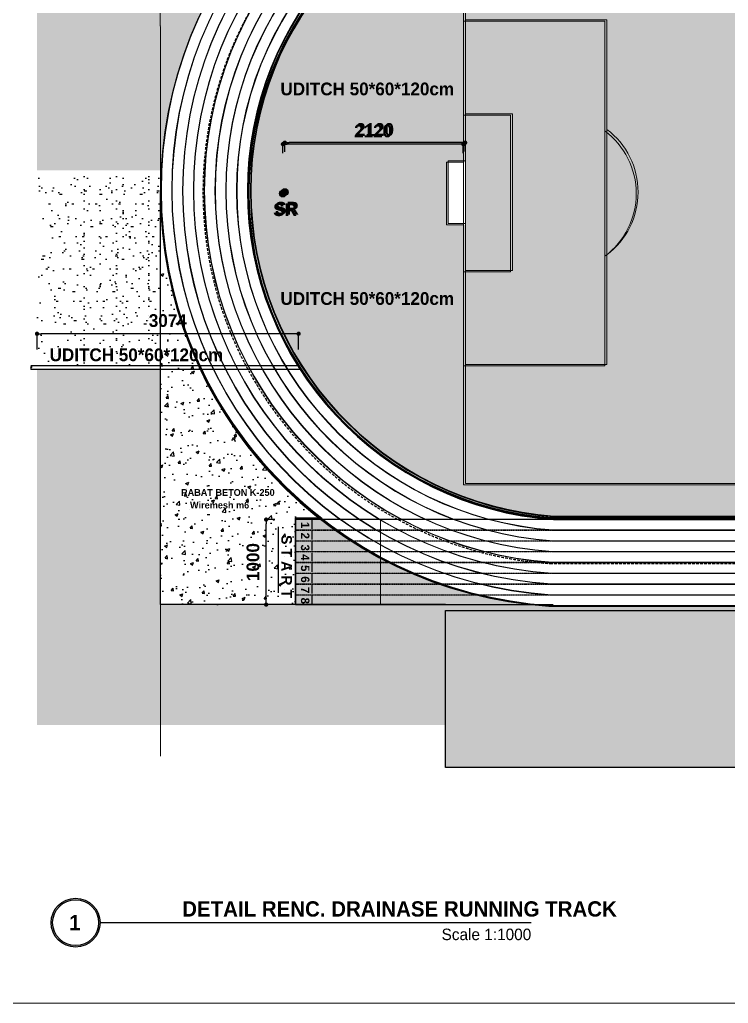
# Model space of a CAD drawing. Header units: centimetres. Extents: x -292707 to 138715, y -53922 to 66277.
# Drawn here: x 63913 to 72241, y -6917 to 4647 of the extents above; entities that cross this region are included whole.
import ezdxf

# ---------------------------------------------------------------- set-up
doc = ezdxf.new("R2010")
doc.units = ezdxf.units.CM
doc.linetypes.add('HIDDEN', pattern=[9.524999999999999, 6.35, -3.175])
for name, color, linetype in [('A-ALINE-2', 101, 'Continuous'), ('A-ALINE-3', 111, 'Continuous'), ('A-ALINE-7', 119, 'Continuous'), ('A-ANNOTATION', 144, 'Continuous'), ('A-DIM', 157, 'Continuous'), ('A-TEXT', 254, 'Continuous')]:
    doc.layers.add(name, color=color, linetype=linetype)
for name, color, linetype, lineweight, true_color in [('A-FILL-1', 250, 'Continuous', 0, 0x333333), ('A-FILL-3', 7, 'Continuous', 0, 0x666666), ('A-FILL-4', 9, 'Continuous', 0, 0x808080), ('A-FILL-5', 7, 'Continuous', 0, 0x999999), ('A-FILL-6', 7, 'Continuous', 0, 0xb3b3b3), ('A-FILL-7', 7, 'Continuous', 0, 0xcccccc), ('A-FILL-8', 7, 'Continuous', 0, 0xe6e6e6), ('A-HATCH-95', 7, 'Continuous', 0, 0xf2f2f2), ('A-HATCH-95 @ 0.1', 7, 'Continuous', 0, 0xf2f2f2), ('A-HATCH-95 @ 10', 7, 'Continuous', 0, 0xf2f2f2), ('A-HATCH-95 @ 5', 7, 'Continuous', 0, 0xf2f2f2), ('A-HATCH-95 @ 7', 7, 'Continuous', 0, 0xf2f2f2), ('A-HATCH-97', 7, 'Continuous', 0, 0xf7f7f7), ('A-HATCH-97 @ 0.1', 7, 'Continuous', 0, 0xf7f7f7), ('A-HATCH-97 @ 10', 7, 'Continuous', 0, 0xf7f7f7), ('A-HATCH-97 @ 5', 7, 'Continuous', 0, 0xf7f7f7), ('A-HATCH-97 @ 7', 7, 'Continuous', 0, 0xf7f7f7)]:
    doc.layers.add(name, color=color, linetype=linetype, lineweight=lineweight, true_color=true_color)
doc.styles.add('Scale 1000', font='GOTHICB.TTF', dxfattribs={"height": 150})
doc.styles.add('Scale 80', font='GOTHICB.TTF', dxfattribs={"height": 20})
doc.dimstyles.new('Scale 1000', dxfattribs={"dimscale": 0, "dimtxt": 150, "dimasz": 50, "dimexe": 5, "dimexo": 3, "dimgap": 75, "dimtad": 2, "dimdec": 0, "dimtxsty": 'Scale 1000', "dimblk": 'DOT', "dimcen": 2.5, "dimclrd": 256, "dimclre": 256, "dimclrt": 254, "dimadec": 0, "dimazin": 0, "dimtfac": 1, "dimtdec": 0, "dimtmove": 0, "dimatfit": 3, "dimldrblk": 'DOTSMALL', "dimfxl": 1, "dimtfillclr": 256, "dimlwd": -1, "dimlwe": -1, "dimarcsym": 0})
pattern_1 = [(0, (50190.89048824605, 39989.43841308945), (1524, 381), [-190.5, 0, -571.5, 0]), (0, (50190.89048824605, 40008.48841308946), (1524, 381), [-76.2, 0, -266.7, 0, -137.16, 0, -571.5, 0]), (0, (50190.89048824605, 40027.53841308945), (1524, 381), [-38.1, 0, -190.5, 0, -190.5, 0, -419.1, 0, -137.16, 0]), (0, (50190.89048824605, 40046.58841308946), (1524, 381), [-137.16, 0, -609.6, 0]), (0, (50190.89048824605, 40065.63841308945), (1524, 381), [-457.2, 0, -457.2, 0]), (0, (50190.89048824605, 40084.68841308945), (1524, 381), [-647.7, 0]), (0, (50190.89048824605, 40103.73841308946), (1524, 381), [-190.5, 0, -838.2, 0]), (0, (50190.89048824605, 40122.78841308945), (1524, 381), [-266.7, 0, -152.4, 0]), (0, (50190.89048824605, 40141.83841308946), (1524, 381), [-381, 0]), (0, (50190.89048824605, 40179.93841308945), (1524, 381), [-53.34, 0, -571.5, 0, -342.9, 0]), (0, (50190.89048824605, 40198.98841308946), (1524, 381), [-76.2, 0, -7.62, 0, -190.5, 0]), (0, (50190.89048824605, 40218.03841308945), (1524, 381), [-38.1, 0, -495.3000000000001, 0, -571.5, 0]), (0, (50190.89048824605, 40237.08841308946), (1524, 381), [-381, 0]), (0, (50190.89048824605, 40256.13841308945), (1524, 381), [-190.5, 0, -800.1, 0]), (0, (50190.89048824605, 40294.23841308946), (1524, 381), [-914.4, 0]), (0, (50190.89048824605, 40313.28841308945), (1524, 381), [-190.5, 0, -15.24, 0, -266.7, 0]), (0, (50190.89048824605, 40332.33841308946), (1524, 381), [-53.34, 0, -381, 0, -152.4, 0, -266.7, 0, -304.8, 0]), (0, (50190.89048824605, 40351.38841308945), (1524, 381), [-114.3, 0, -152.4, 0, -381, 0, -15.24, 0, -190.5, 0]), (0, (50190.89048824605, 40370.43841308945), (1524, 381), [-381, 0])]

# ---------------------------------------------------------------- blocks, each defined once
blk = doc.blocks.new('jhgkjhkjhkjh')
at = {"layer": 'A-FILL-1', "ltscale": 0.25}
blk.add_lwpolyline([(-1286.611316637645, 931.5295931691871), (-933.6113166376454, 931.5295931691871), (-933.6113166376454, 1218.529593169187), (-1286.611316637645, 1218.529593169187)], close=True, dxfattribs=at)
blk = doc.blocks.new('_Dot')
at = {"color": 0, "linetype": 'ByBlock', "lineweight": -2}
blk.add_line((-0.5, 0), (-1, 0), dxfattribs=at)
at = {"color": 0, "linetype": 'ByBlock', "const_width": 0.5}
blk.add_lwpolyline([(-0.25, 0, 1), (0.25, 0, 1)], format="xyb", close=True, dxfattribs=at)
blk = doc.blocks.new('*D112')
at = {"layer": 'A-DIM', "ltscale": 0.25, "transparency": 16777216}
for p, q in [((67006.28649497833, 3077.750072776558), (67006.28649497833, 3189.141618740236)), ((69076.48548907276, 3184.141618740236), (67056.28649497833, 3184.141618740236)), ((69126.48548907276, 3078.645121983725), (69126.48548907276, 3189.141618740236))]:
    blk.add_line(p, q, dxfattribs=at)
at = {"layer": 'Defpoints', "color": 0, "ltscale": 0.25, "transparency": 16777216}
for p in [(67006.28649497833, 3184.141618740236), (67006.28649497833, 3074.750072776558), (69126.48548907276, 3075.645121983725)]:
    blk.add_point(p, dxfattribs=at)
at = {"layer": 'A-DIM', "ltscale": 0.25, "transparency": 16777216, "xscale": 50, "yscale": 50, "zscale": 50, "rotation": 180}
blk.add_blockref('_Dot', (67006.28649497833, 3184.141618740236), dxfattribs=at)
at = {"layer": 'A-DIM', "ltscale": 0.25, "transparency": 16777216, "xscale": 50, "yscale": 50, "zscale": 50}
blk.add_blockref('_Dot', (69126.48548907276, 3184.141618740236), dxfattribs=at)
at = {"layer": 'A-DIM', "color": 254, "ltscale": 0.25, "transparency": 16777216, "insert": (68066.38599202555, 3337.914562316034), "char_height": 150, "attachment_point": 5, "style": 'Scale 1000'}
blk.add_mtext('2120', dxfattribs=at)
blk = doc.blocks.new('_DotSmall')
at = {"color": 0, "linetype": 'ByBlock', "const_width": 0.5}
blk.add_lwpolyline([(-0.0625, 0, 1), (0.0625, 0, 1)], format="xyb", close=True, dxfattribs=at)
blk = doc.blocks.new('gfdgfd')
at = {"layer": 'A-FILL-8'}
h = blk.add_hatch(color=256, dxfattribs=at)
h.dxf.hatch_style = 1
h.paths.add_polyline_path([(29517.83580983402, 26.92322276886989), (18937.83580983402, 26.92322276886989), (18937.83580983402, -6823.07677723113), (29517.83580983402, -6823.07677723113)])
at = {"layer": 'A-FILL-1'}
for p, q in [((24227.83580984004, -6823.07677723113), (24227.83580984004, 26.92322276886989)), ((18937.83580983402, -1371.282659586874), (20599.96816277449, -1371.282659586874)), ((20599.96816277449, -1371.282659586874), (20599.96816277449, -5424.870894875387)), ((18937.83580983402, -2476.348836054174), (19491.87992746912, -2476.348836054174)), ((19491.87992746912, -4319.804718408086), (19491.87992746912, -2476.348836054174)), ((18937.83580983402, -3029.385600761814), (18736.36522158709, -3029.385600761814)), ((18736.36522158709, -3766.767953700447), (18736.36522158709, -3029.385600761814)), ((18937.83580983402, -3766.767953700447), (18736.36522158709, -3766.767953700447)), ((18937.83580983402, -4319.804718408086), (19491.87992746912, -4319.804718408086)), ((18937.83580983402, -5424.870894875387), (20599.96816277449, -5424.870894875387))]:
    blk.add_line(p, q, dxfattribs=at)
blk.add_lwpolyline([(29517.83580983402, 26.92322276886989), (18937.83580983402, 26.92322276886989), (18937.83580983402, -6823.07677723113), (29517.83580983402, -6823.07677723113)], close=True, dxfattribs=at)
for points in [[(29517.83580983402, -1371.282659586874), (27855.70345688183, -1371.282659586874), (27855.70345688183, -5424.870894875387), (29517.83580983402, -5424.870894875387)], [(29517.83580983402, -4319.804718408086), (28963.79169218719, -4319.804718408086), (28963.79169218719, -2476.348836054174), (29517.83580983402, -2476.348836054174)], [(29517.83580983402, -3766.767953700447), (29719.30639806922, -3766.767953700447), (29719.30639806922, -3029.385600761814), (29517.83580983402, -3029.385600761814)]]:
    blk.add_lwpolyline(points, dxfattribs=at)
blk.add_circle((24227.83580984004, -3398.076777229664), 906.6176470584355, dxfattribs=at)
for centre, start, end in [((20045.92404511594, -3398.076777229664), 306.9482105171659, 53.05178948283413), ((28409.74757454038, -3398.076777229664), 126.9482105171659, 233.0517894828341)]:
    blk.add_arc(centre, 921.7279411760761, start, end, dxfattribs=at)
blk = doc.blocks.new('*D225')
at = {"layer": 'A-DIM', "ltscale": 0.25, "transparency": 16777216}
for p, q in [((42015.91788121712, 1824.717840207166), (42015.91788121712, 1936.109386170843)), ((44086.11687531155, 1931.109386170843), (42065.91788121712, 1931.109386170843)), ((44136.11687531155, 1825.612889414329), (44136.11687531155, 1936.109386170843))]:
    blk.add_line(p, q, dxfattribs=at)
at = {"layer": 'Defpoints', "color": 0, "ltscale": 0.25, "transparency": 16777216}
for p in [(42015.91788121712, 1931.109386170843), (42015.91788121712, 1821.717840207166), (44136.11687531155, 1822.612889414329)]:
    blk.add_point(p, dxfattribs=at)
at = {"layer": 'A-DIM', "ltscale": 0.25, "transparency": 16777216, "xscale": 50, "yscale": 50, "zscale": 50, "rotation": 180}
blk.add_blockref('_Dot', (42015.91788121712, 1931.109386170843), dxfattribs=at)
at = {"layer": 'A-DIM', "ltscale": 0.25, "transparency": 16777216, "xscale": 50, "yscale": 50, "zscale": 50}
blk.add_blockref('_Dot', (44136.11687531155, 1931.109386170843), dxfattribs=at)
at = {"layer": 'A-DIM', "color": 254, "ltscale": 0.25, "transparency": 16777216, "insert": (43076.01737826433, 2084.882329746642), "char_height": 150, "attachment_point": 5, "style": 'Scale 1000'}
blk.add_mtext('2120', dxfattribs=at)
blk = doc.blocks.new('*D229')
at = {"layer": 'A-DIM', "ltscale": 0.25, "transparency": 16777216}
for p, q in [((41899.24110291881, -2499.978386228436), (41791.71018122489, -2499.978386228436)), ((41796.71018122489, -3449.978386229903), (41796.71018122489, -2549.978386228436)), ((41899.24110291881, -3499.978386229903), (41791.71018122489, -3499.978386229903))]:
    blk.add_line(p, q, dxfattribs=at)
at = {"layer": 'Defpoints', "color": 0, "ltscale": 0.25, "transparency": 16777216}
for p in [(41796.71018122489, -2499.978386228436), (41902.24110291881, -2499.978386228436), (41902.24110291881, -3499.978386229903)]:
    blk.add_point(p, dxfattribs=at)
at = {"layer": 'A-DIM', "ltscale": 0.25, "transparency": 16777216, "xscale": 50, "yscale": 50, "zscale": 50}
for p, rotation in [((41796.71018122489, -2499.978386228436), 90), ((41796.71018122489, -3499.978386229903), 270)]:
    blk.add_blockref('_Dot', p, dxfattribs=dict(at, rotation=rotation))
at = {"layer": 'A-DIM', "color": 254, "ltscale": 0.25, "transparency": 16777216, "insert": (41642.93723764908, -2999.978386229181), "char_height": 150, "attachment_point": 5, "rotation": 90, "style": 'Scale 1000'}
blk.add_mtext('1000', dxfattribs=at)
blk = doc.blocks.new('*U1263')
at = {"layer": 'A-HATCH-97 @ 0.1', "ltscale": 0.25}
h = blk.add_hatch(color=256, dxfattribs=at)
h.dxf.hatch_style = 1
edge = h.paths.add_edge_path()
edge.add_line((13122.79034585517, 9269.377974221814), (4605.430016006583, 9269.356340517861))
edge.add_arc((4893.683211457646, 5442.479773160983), 3837.717311954191, 94.30757632684048, 265.7992037702538)
edge.add_line((4612.562525588692, 1615.072644771128), (13119.93387185497, 1614.815278686019))
edge.add_arc((12891.55592898651, 5442.18238385169), 3834.174675532283, 273.4147745103962, 446.5424630475381)
h.paths.add_polyline_path([(14152.96956887286, 5775.665409940502), (14354.44015710806, 5775.665409940502), (14354.44015710806, 5056.124102218168), (14158.01107777947, 5056.124102218168), (14158.01107777947, 1981.974233471188), (3572.969568872861, 1981.974233471188), (3572.969568872861, 5038.283057001874), (3371.498980625925, 5038.283057001874), (3371.498980625933, 5775.665409940502), (3572.969568872861, 5775.665409940502), (3572.969568872861, 8831.974233471188), (14152.96956887286, 8831.974233471188)], flags=16)
edge = h.paths.add_edge_path(flags=0)
edge.add_arc((13044.88133357921, 5406.974233472651), 921.7279411760782, 126.94821073396199, 233.05178926603799, ccw=False)
edge.add_line((12490.83721592067, 6143.599995466251), (12490.83721592067, 4670.34847147905))
edge = h.paths.add_edge_path(flags=0)
edge.add_arc((8862.96956887887, 5406.97423347264), 906.617647058436, 0, 360)
edge = h.paths.add_edge_path(flags=0)
edge.add_line((5235.10192181333, 4670.348471479057), (5235.10192181333, 6143.599995466251))
edge.add_arc((4681.057804154778, 5406.974233472654), 921.7279411760778, -53.051789266037815, 53.051789266037815, ccw=False)
at = {"layer": 'A-HATCH-97 @ 10', "ltscale": 0.25}
h = blk.add_hatch(color=256, dxfattribs=at)
h.dxf.hatch_style = 1
edge = h.paths.add_edge_path()
edge.add_line((13122.79034585517, 9269.377974221814), (4605.430016006583, 9269.356340517861))
edge.add_arc((4893.683211457646, 5442.479773160983), 3837.717311954191, 94.30757632684048, 265.7992037702538)
edge.add_line((4612.562525588692, 1615.072644771128), (13119.93387185497, 1614.815278686019))
edge.add_arc((12891.55592898651, 5442.18238385169), 3834.174675532283, 273.4147745103962, 446.5424630475381)
h.paths.add_polyline_path([(14152.96956887286, 5775.665409940502), (14354.44015710806, 5775.665409940502), (14354.44015710806, 5056.124102218168), (14158.01107777947, 5056.124102218168), (14158.01107777947, 1981.974233471188), (3572.969568872861, 1981.974233471188), (3572.969568872861, 5038.283057001874), (3371.498980625925, 5038.283057001874), (3371.498980625933, 5775.665409940502), (3572.969568872861, 5775.665409940502), (3572.969568872861, 8831.974233471188), (14152.96956887286, 8831.974233471188)], flags=16)
edge = h.paths.add_edge_path(flags=0)
edge.add_arc((13044.88133357921, 5406.974233472651), 921.7279411760782, 126.94821073396199, 233.05178926603799, ccw=False)
edge.add_line((12490.83721592067, 6143.599995466251), (12490.83721592067, 4670.34847147905))
edge = h.paths.add_edge_path(flags=0)
edge.add_arc((8862.96956887887, 5406.97423347264), 906.617647058436, 0, 360)
edge = h.paths.add_edge_path(flags=0)
edge.add_line((5235.10192181333, 4670.348471479057), (5235.10192181333, 6143.599995466251))
edge.add_arc((4681.057804154778, 5406.974233472654), 921.7279411760778, -53.051789266037815, 53.051789266037815, ccw=False)
at = {"layer": 'A-HATCH-97 @ 5', "ltscale": 0.25}
h = blk.add_hatch(color=256, dxfattribs=at)
h.dxf.hatch_style = 1
edge = h.paths.add_edge_path()
edge.add_line((13122.79034585517, 9269.377974221814), (4605.430016006583, 9269.356340517861))
edge.add_arc((4893.683211457646, 5442.479773160983), 3837.717311954191, 94.30757632684048, 265.7992037702538)
edge.add_line((4612.562525588692, 1615.072644771128), (13119.93387185497, 1614.815278686019))
edge.add_arc((12891.55592898651, 5442.18238385169), 3834.174675532283, 273.4147745103962, 446.5424630475381)
h.paths.add_polyline_path([(14152.96956887286, 5775.665409940502), (14354.44015710806, 5775.665409940502), (14354.44015710806, 5056.124102218168), (14158.01107777947, 5056.124102218168), (14158.01107777947, 1981.974233471188), (3572.969568872861, 1981.974233471188), (3572.969568872861, 5038.283057001874), (3371.498980625925, 5038.283057001874), (3371.498980625933, 5775.665409940502), (3572.969568872861, 5775.665409940502), (3572.969568872861, 8831.974233471188), (14152.96956887286, 8831.974233471188)], flags=16)
edge = h.paths.add_edge_path(flags=0)
edge.add_arc((13044.88133357921, 5406.974233472651), 921.7279411760782, 126.94821073396199, 233.05178926603799, ccw=False)
edge.add_line((12490.83721592067, 6143.599995466251), (12490.83721592067, 4670.34847147905))
edge = h.paths.add_edge_path(flags=0)
edge.add_arc((8862.96956887887, 5406.97423347264), 906.617647058436, 0, 360)
edge = h.paths.add_edge_path(flags=0)
edge.add_line((5235.10192181333, 4670.348471479057), (5235.10192181333, 6143.599995466251))
edge.add_arc((4681.057804154778, 5406.974233472654), 921.7279411760778, -53.051789266037815, 53.051789266037815, ccw=False)
at = {"layer": 'A-HATCH-97 @ 7', "ltscale": 0.25}
h = blk.add_hatch(color=256, dxfattribs=at)
h.dxf.hatch_style = 1
edge = h.paths.add_edge_path()
edge.add_line((13122.79034585517, 9269.377974221814), (4605.430016006583, 9269.356340517861))
edge.add_arc((4893.683211457646, 5442.479773160983), 3837.717311954191, 94.30757632684048, 265.7992037702538)
edge.add_line((4612.562525588692, 1615.072644771128), (13119.93387185497, 1614.815278686019))
edge.add_arc((12891.55592898651, 5442.18238385169), 3834.174675532283, 273.4147745103962, 446.5424630475381)
h.paths.add_polyline_path([(14152.96956887286, 5775.665409940502), (14354.44015710806, 5775.665409940502), (14354.44015710806, 5056.124102218168), (14158.01107777947, 5056.124102218168), (14158.01107777947, 1981.974233471188), (3572.969568872861, 1981.974233471188), (3572.969568872861, 5038.283057001874), (3371.498980625925, 5038.283057001874), (3371.498980625933, 5775.665409940502), (3572.969568872861, 5775.665409940502), (3572.969568872861, 8831.974233471188), (14152.96956887286, 8831.974233471188)], flags=16)
edge = h.paths.add_edge_path(flags=0)
edge.add_arc((13044.88133357921, 5406.974233472651), 921.7279411760782, 126.94821073396199, 233.05178926603799, ccw=False)
edge.add_line((12490.83721592067, 6143.599995466251), (12490.83721592067, 4670.34847147905))
edge = h.paths.add_edge_path(flags=0)
edge.add_arc((8862.96956887887, 5406.97423347264), 906.617647058436, 0, 360)
edge = h.paths.add_edge_path(flags=0)
edge.add_line((5235.10192181333, 4670.348471479057), (5235.10192181333, 6143.599995466251))
edge.add_arc((4681.057804154778, 5406.974233472654), 921.7279411760778, -53.051789266037815, 53.051789266037815, ccw=False)
blk = doc.blocks.new('*U490')
at = {"layer": 'A-ANNOTATION'}
h = blk.add_hatch(color=256, dxfattribs=at)
h.dxf.hatch_style = 1
h.paths.add_polyline_path([(62379.58130396387, 26197.92475650647, 1), (62443.58130396387, 26197.92475650647, 1)])
h.paths.add_polyline_path([(62441.58130396387, 26197.92475650647, -1), (62381.58130396387, 26197.92475650647, -1)], flags=16)
blk.add_lwpolyline([(62443.58130396387, 26197.92475650647), (63006.5321419208, 26197.92475650647)], dxfattribs=at)
for radius in [32, 30]:
    blk.add_circle((62411.58130396387, 26197.92475650647), radius, dxfattribs=at)
blk = doc.blocks.new('*D492')
at = {"layer": 'A-DIM', "ltscale": 0.25, "transparency": 16777216}
for p, q in [((64116.479124006, 769.8594498444872), (64116.479124006, 959.9303644525064)), ((67140.71644115544, 954.9303644525064), (64166.479124006, 954.9303644525064)), ((67190.71644115544, 769.8594498444877), (67190.71644115544, 959.9303644525064))]:
    blk.add_line(p, q, dxfattribs=at)
at = {"layer": 'Defpoints', "color": 0, "ltscale": 0.25, "transparency": 16777216}
for p in [(64116.479124006, 954.9303644525064), (64116.479124006, 766.8594498444872), (67190.71644115544, 766.8594498444877)]:
    blk.add_point(p, dxfattribs=at)
at = {"layer": 'A-DIM', "ltscale": 0.25, "transparency": 16777216, "xscale": 50, "yscale": 50, "zscale": 50, "rotation": 180}
blk.add_blockref('_Dot', (64116.479124006, 954.9303644525064), dxfattribs=at)
at = {"layer": 'A-DIM', "ltscale": 0.25, "transparency": 16777216, "xscale": 50, "yscale": 50, "zscale": 50}
blk.add_blockref('_Dot', (67190.71644115544, 954.9303644525064), dxfattribs=at)
at = {"layer": 'A-DIM', "color": 254, "ltscale": 0.25, "transparency": 16777216, "insert": (65653.59778258072, 1108.703308028305), "char_height": 150, "attachment_point": 5, "style": 'Scale 1000'}
blk.add_mtext('3074', dxfattribs=at)
blk = doc.blocks.new('A$Cc070a9a4')
blk.add_wipeout([(0, 4881.117340835208), (0, 0), (1581.3211636457509, 0), (1581.3211636457509, 1015.9999999999909), (1895.4420484446364, 1015.9999999999909), (1866.464768561942, 1038.638471450884), (1838.0290326773047, 1061.1977381846154), (1802.824412080785, 1089.6081031177055), (1768.7080568606689, 1117.6586745673394), (1713.0438840855695, 1164.5518317470269), (1647.4671201429173, 1221.6511305639142), (1558.839610428915, 1302.1742264651657), (1436.1338532115751, 1420.4870589356906), (1333.8461276428025, 1525.7189828348946), (1220.9220669650895, 1649.6181841215184), (1101.2874939582398, 1790.7765173247972), (1021.91919855382, 1890.7296453619747), (946.4088139900996, 1991.047174779771), (878.1372926323693, 2086.595283909477), (828.7972975039738, 2158.796766103409), (778.2714860358337, 2235.724859386093), (723.8482777233621, 2322.283875515739), (664.3087565280803, 2421.839669371846), (571.4649939069677, 2588.7543166029573), (499.8957562046071, 2728.94649088844), (421.6194465421886, 2896.5012127017253), (358.59078431919806, 3044.8865432558378), (320.28979369321314, 3142.332372530589), (268.34850344583356, 3285.402937718467), (228.7333814719077, 3405.015992935256), (194.02608932047588, 3519.340948225614), (157.4047706815436, 3652.478198299519), (136.99883274504828, 3733.8360658920246), (115.34637532010674, 3827.4224699568513), (99.85442543822319, 3900.122635387008), (75.30162088619545, 4028.4767381637175), (55.78840738933468, 4146.833637218086), (45.711383041138106, 4216.345774435966), (31.82287180431922, 4326.4767668619825), (24.32296706755551, 4396.351044320556), (14.730618280465933, 4504.237959595281), (9.439825383609787, 4579.840417276522), (6.591676719761381, 4629.738023274924), (4.2127844571950845, 4680.634702141742), (1.3627950665450044, 4768.153039251149), (0, 4881.117340835197)])
at = {"ltscale": 5}
h = blk.add_hatch(dxfattribs=at)
h.set_pattern_fill('AR-CONC', color=256, scale=2)
h.set_pattern_definition([(49.99999999999999, (-35212.70483421315, 33830.80326685703), (364.369337992008, -31.87817107780617), [38.1, -419.1]), (355, (-35212.70483421315, 33830.80326685703), (-70.48684284993868, 382.1136904780703), [30.48, -335.28116834]), (100.4514447, (-35182.34082021315, 33828.14675985703), (293.8824941807065, 350.2355038243902), [32.38001759999999, -356.1804891999999]), (46.18420000000001, (-35212.70483421315, 33932.40326685703), (542.1580817842598, -84.0846558654543), [57.15, -628.65]), (96.63555760999994, (-35167.52503421315, 33925.39626685703), (474.808268103006, 494.8522491954431), [48.57004628, -534.27121632]), (351.1841511700001, (-35212.70483421315, 33932.40326685703), (474.8082681299541, 494.8522491710653), [45.71993414, -502.91946384]), (21, (-35161.90483421314, 33907.00326685703), (303.228782538265, -204.5303963741752), [38.1, -419.1]), (326.0000000000001, (-35161.90483421314, 33907.00326685703), (123.6040566952941, 368.3759322446385), [30.48, -335.28]), (71.45144499999999, (-35136.63576901314, 33889.95906705703), (426.8328385574323, 163.8455377718105), [32.3800176, -356.1798752]), (37.50000000000001, (-35212.70483421315, 33830.80326685703), (6.177206501183633, 169.1100777463062), [0, -331.216, 0, -340.36, 0, -336.55]), (7.499999999999999, (-35212.70483421315, 33830.80326685703), (133.6393250206115, 200.361149636239), [0, -194.056, 0, -323.596, 0, -128.27]), (327.5, (-35325.98883421315, 33830.80326685703), (271.1811903337428, -11.45748798534689), [0, -127, 0, -396.24, 0, -525.78]), (317.5, (-35376.78883421315, 33830.80326685703), (296.2583627720361, 50.85298206666606), [0, -165.1, 0, -263.144, 0, -373.38])])
h.paths.add_polyline_path([(0, 4881.117340835201), (0, 0), (1581.321163645742, 0), (1581.321163645742, 1015.999999999993), (1895.442048444631, 1015.999999999993, -0.2317266093251104)])
at = {"layer": 'A-ALINE-2', "ltscale": 0.14}
blk.add_arc((4893.719381545146, 4883.664528794179), 4893.720044452595, 180.0298225328393, 232.2165669398985, dxfattribs=at)
at = {"layer": 'A-ALINE-7', "ltscale": 0.5}
for p, q in [((1895.442048444631, 1015.999999999993), (1581.321163645742, 1015.999999999993)), ((1581.321163645742, 1015.999999999993), (1581.321163645742, 0))]:
    blk.add_line(p, q, dxfattribs=at)
at = {"layer": 'A-FILL-1', "ltscale": 0.14}
blk.add_lwpolyline([(1581.321163645742, 0), (0, 0), (0, 4881.117340835197, 0.2317266093251101), (1895.442048444631, 1015.999999999993), (1581.321163645742, 1015.999999999993), (1581.321163645742, 15.99999999853026)], format="xyb", dxfattribs=at)
blk = doc.blocks.new('*U1257')
at = {"layer": 'A-HATCH-95 @ 0.1', "ltscale": 0.25}
h = blk.add_hatch(color=256, dxfattribs=at)
h.dxf.hatch_style = 1
h.paths.add_polyline_path([(68918.72629808608, -2296.946153658762), (79918.72629808608, -2296.946153658762), (79918.72629808608, -4144.405103881021), (68918.72629808608, -4144.405103881021)])
at = {"layer": 'A-HATCH-95 @ 10', "ltscale": 0.25}
h = blk.add_hatch(color=256, dxfattribs=at)
h.dxf.hatch_style = 1
h.paths.add_polyline_path([(68918.72629808608, -2296.946153658762), (79918.72629808608, -2296.946153658762), (79918.72629808608, -4144.405103881021), (68918.72629808608, -4144.405103881021)])
at = {"layer": 'A-HATCH-95 @ 5', "ltscale": 0.25}
h = blk.add_hatch(color=256, dxfattribs=at)
h.dxf.hatch_style = 1
h.paths.add_polyline_path([(68918.72629808608, -2296.946153658762), (79918.72629808608, -2296.946153658762), (79918.72629808608, -4144.405103881021), (68918.72629808608, -4144.405103881021)])
at = {"layer": 'A-HATCH-95 @ 7', "ltscale": 0.25}
h = blk.add_hatch(color=256, dxfattribs=at)
h.dxf.hatch_style = 1
h.paths.add_polyline_path([(68918.72629808608, -2296.946153658762), (79918.72629808608, -2296.946153658762), (79918.72629808608, -4144.405103881021), (68918.72629808608, -4144.405103881021)])
blk = doc.blocks.new('A$Ca9dfb959')
at = {"layer": 'A-FILL-5'}
h = blk.add_hatch(color=256, dxfattribs=at)
h.dxf.hatch_style = 1
edge = h.paths.add_edge_path()
edge.add_arc((1455.770457678424, 5424.685381640986), 40, 0, 360)
at = {"layer": 'A-TEXT', "ltscale": 0.25}
h = blk.add_hatch(dxfattribs=at)
h.set_pattern_fill('AR-SAND', color=256, scale=5)
h.set_pattern_definition([(37.50000000000001, (-15364.86624096116, 40335.75300542858), (-8.000156479920228, 244.7066186646712), [0, -193.04, 0, -215.9, 0, -206.375]), (7.499999999999999, (-15364.86624096116, 40335.75300542858), (224.7616415690013, 358.4125502841771), [0, -104.14, 0, -173.99, 0, -66.67500000000001]), (327.5, (-15521.07624096116, 40335.75300542858), (395.496185120729, 0.718592339272881), [0, -63.5, 0, -228.6, 0, -298.45]), (317.5, (-15521.07624096116, 40335.75300542858), (381.7782262361486, 111.4646616286082), [0, -31.75, 0, -149.86, 0, -171.45])])
h.paths.add_polyline_path([(13110.53839177547, 9256.974233471188), (4606.362797078014, 9256.974233471188, 0.9295903754722032), (4610.865739295965, 1591.974233472651), (13115.04133258601, 1591.974233469726, 0.9427090756673258)])
h.paths.add_polyline_path([(14354.44015710806, 5775.665409940502), (14354.44015710806, 5038.283057001874), (14152.96956887286, 5038.283057001874), (14152.96956887286, 1981.974233471188), (3572.969568872861, 1981.974233471188), (3572.969568872861, 5038.283057001874), (3371.498980625925, 5038.283057001874), (3371.498980625933, 5775.665409940502), (3572.969568872861, 5775.665409940502), (3572.969568872861, 8831.974233471188), (14152.96956887286, 8831.974233471188), (14152.96956887286, 5775.665409940502)], flags=16)
h.paths.add_polyline_path([(12490.83721592067, 4670.34847147905, -0.4991460284017655), (12490.83721592067, 6143.599995466251)], flags=0)
h.paths.add_polyline_path([(9769.58721593731, 5406.974233472651, -1), (7956.351921820438, 5406.974233472651, -1)], flags=0)
h.paths.add_polyline_path([(5235.10192181333, 4670.348471479057), (5235.10192181333, 6143.599995466251, -0.4991460284017618)], flags=0)
at = {"layer": 'A-ALINE-7', "ltscale": 0.14}
for points in [[(13121.12292182122, 1574.815278686019, 0.9429612717239958), (13116.59944856884, 9309.815278687485), (4610.119804124581, 9309.815278687485, 0.9298980951765972), (4614.64328824322, 1574.815278688951)], [(13120.9746276517, 1579.815278686019, 0.9429254495309233), (13116.45408189559, 9304.815278687485), (4610.302947964708, 9304.815278687485, 0.9298543851167216), (4614.823503241052, 1579.815278688951)], [(13120.08284149262, 1609.815278686019, 0.9427090756673245), (13115.57990068208, 9274.815278687485), (4611.404305984608, 9274.815278687485, 0.9295903754722018), (4615.907248202573, 1609.815278688951)]]:
    blk.add_lwpolyline(points, format="xyb", close=True, dxfattribs=at)
blk.add_lwpolyline([(13119.93387190412, 1614.815278688951, 0.942672771177498), (13115.43387189811, 9269.815278687485), (4611.588283648809, 9269.815278687485, 0.929546079831295), (4616.088283654812, 1614.815278688951), (13119.93387189239, 1614.815278686019)], format="xyb", dxfattribs=at)
at = {"layer": 'A-ALINE-7', "ltscale": 0.5}
blk.add_lwpolyline([(4614.64328824322, 1574.815278688951), (1581.321826553183, 1574.815278688951), (1581.321826553183, 574.8152786874925), (4609.9837158886, 574.8152786874816)], dxfattribs=at)
at = {"layer": 'A-ALINE-7', "ltscale": 0.25}
for points in [[(1771.488980767164, 1566.026670609725), (1771.488980767164, 1466.613469169846)], [(1771.488980767164, 1439.026670609728), (1771.488980767164, 1339.61346916985)], [(1771.488980767164, 1312.026670609732), (1771.488980767164, 1212.613469169853)], [(1771.488980767164, 1185.026670609728), (1771.488980767164, 1085.61346916985)], [(1771.488980767164, 1058.026670609732), (1771.488980767164, 958.6134691698535)], [(1771.488980767164, 931.0266706097282), (1771.488980767164, 831.6134691698499)], [(1771.488980767164, 804.0266706097282), (1771.488980767164, 704.6134691698499)], [(1771.488980767164, 677.0266706097282), (1771.488980767164, 577.6134691698499)]]:
    blk.add_lwpolyline(points, dxfattribs=at)
at = {"layer": 'A-FILL-4', "ltscale": 0.14}
for points in [[(13149.49325642685, 558.8152786860082, 0.9490759473519689), (13144.40977319871, 10325.81527868749), (4575.08145740677, 10325.81527868749, 0.9373651404216904), (4580.165194905399, 558.8152786889586)], [(13149.36128417612, 563.8152786860082, 0.9490505398653795), (13144.2804057687, 10320.81527868749), (4575.244451318562, 10320.81527868749, 0.9373340892103845), (4580.325582922153, 563.8152786889623)], [(13146.11995786809, 685.8152786860082, 0.9484184582526664), (13141.10305616247, 10198.81527868749), (4579.247680723289, 10198.81527868749, 0.9365616697105421), (4584.264809083594, 685.8152786889586)], [(13145.98623565489, 690.8152786860119, 0.948392044446453), (13140.97197335761, 10193.81527868749), (4579.412835154078, 10193.81527868749, 0.9365293941183616), (4584.427323004675, 690.8152786889586)], [(13142.70134789733, 812.8152786860155, 0.9477345864730821), (13137.75192331107, 10071.81527868749), (4583.469845509149, 10071.81527868749, 0.935726103040214), (4588.419468429653, 812.8152786889586)], [(13142.56580420903, 817.8152786860155, 0.9477070978612032), (13137.61905503435, 10066.81527868749), (4583.637248715771, 10066.81527868749, 0.9356925200475218), (4588.584195094816, 817.8152786889586)], [(13139.23555000902, 939.8152786860155, 0.947022512164877), (13134.35453528207, 9944.815278687485), (4587.750267612806, 9944.815278687485, 0.9348562346793658), (4592.631451605528, 939.8152786889586)], [(13139.0981083258, 944.8152786860155, 0.9469938735387027), (13134.21980652831, 9939.815278687485), (4587.920014029274, 9939.815278687485, 0.9348212531438823), (4592.79848393226, 944.8152786889586)], [(13135.72055448562, 1066.815278686016, 0.9462802343366813), (13130.90892214151, 9817.815278687485), (4592.091427218875, 9817.815278687485, 0.9339496400650849), (4596.903198964901, 1066.815278688959)], [(13135.58113277549, 1071.815278686016, 0.946250362890761), (13130.77225250265, 9812.815278687485), (4592.26361807916, 9812.815278687485, 0.9339131596687342), (4597.072636561228, 1071.815278688959)], [(13132.15420476979, 1193.815278686016, 0.9455055469554808), (13127.41297002683, 9690.815278687485), (4596.495985653048, 9690.815278687485, 0.9330036470188435), (4601.237329086369, 1193.815278688955)], [(13132.01271491611, 1198.815278686016, 0.9454743512700916), (13127.27427313076, 9685.815278687485), (4596.670729696947, 9685.815278687485, 0.9329655570425507), (4601.409278945328, 1198.815278688955)], [(13128.53418199, 1320.815278686019, 0.9446960110730986), (13123.86440597978, 9563.815278687485), (4600.966804463307, 9563.815278687485, 0.9320153021886913), (4605.636657547344, 1320.815278688955)], [(13128.39052914028, 1325.815278686016, 0.9446633899248777), (13123.72358885229, 9558.815278687485), (4601.144218739428, 9558.815278687485, 0.931975480080804), (4605.811234837092, 1325.815278688955)], [(13124.85798732437, 1447.815278686019, 0.943848922171304), (13120.26078066044, 9436.815278687485), (4605.506967165726, 9436.815278687485, 0.9309813317515575), (4610.104218318833, 1447.815278688955)], [(13124.71206914675, 1452.815278686019, 0.9438147631366097), (13120.11774299621, 9431.815278687485), (4605.687177948297, 9431.815278687485, 0.9309396414474581), (4610.281547284409, 1452.815278688951)]]:
    blk.add_lwpolyline(points, format="xyb", close=True, dxfattribs=at)
at = {"layer": 'A-FILL-6', "ltscale": 0.25}
blk.add_lwpolyline([(2580.976072037527, 574.8152786874853), (2580.976072037527, 1574.815278688951)], dxfattribs=at)
at = {"layer": 'A-FILL-7', "linetype": 'HIDDEN', "ltscale": 0.5}
for points in [[(4610.352509942539, 1452.815278688951), (1581.321826553183, 1452.815278688951)], [(4610.352509942539, 1447.815278688955), (1581.321826553183, 1447.815278688955)], [(4610.352509942495, 1325.815278688955), (1581.32182655314, 1325.815278688955)], [(4610.352509942495, 1320.815278688959), (1581.32182655314, 1320.815278688959)], [(4610.352509942451, 1198.815278688951), (1581.321826553096, 1198.815278688951)], [(4610.352509942451, 1193.815278688955), (1581.321826553096, 1193.815278688955)], [(4610.352509942408, 1071.815278688955), (1581.321826553052, 1071.815278688955)], [(4610.352509942408, 1066.815278688959), (1581.321826553052, 1066.815278688959)], [(4610.352509942364, 944.8152786889514), (1581.321826553009, 944.8152786889514)], [(4610.352509942364, 939.815278688955), (1581.321826553009, 939.815278688955)], [(4610.35250994232, 817.8152786889514), (1581.321826552965, 817.8152786889514)], [(4610.35250994232, 812.815278688955), (1581.321826552965, 812.815278688955)], [(4610.352509942277, 690.8152786889514), (1581.321826552921, 690.8152786889514)], [(4610.352509942277, 685.815278688955), (1581.321826552921, 685.815278688955)]]:
    blk.add_lwpolyline(points, dxfattribs=at)
at = {"layer": 'A-TEXT', "ltscale": 0.25}
blk.add_lwpolyline([(1381.321826553176, 714.1021984864819), (1381.321826553183, 1488.051941793856)], dxfattribs=at)
for radius in [40, 35]:
    blk.add_circle((1455.770457678424, 5424.685381640986), radius, dxfattribs=at)
at = {"layer": 'A-HATCH-97'}
blk.add_blockref('*U1263', (0, 0), dxfattribs=at)
at = {"layer": 'A-TEXT'}
blk.add_blockref('gfdgfd', (-15359.82473205456, 8822.892055918615), dxfattribs=at)
at = {"layer": 'A-TEXT', "ltscale": 0.25, "insert": (1341.43462872973, 5310.23853060016), "char_height": 150, "attachment_point": 1, "style": 'Scale 1000'}
blk.add_mtext_dynamic_manual_height_columns('SR', width=399.4767681747908, gutter_width=750, heights=[0], dxfattribs=at)
at = {"layer": 'A-TEXT', "ltscale": 0.25, "attachment_point": 1, "rotation": 270, "style": 'Scale 1000'}
for s, insert, char_height in [('\\pi602.02348;1', (1745.368627408512, 2147.703058952793), 100), ('\\pi293.97623;S T A R T', (1539.775681765801, 1687.465100054073), 125), ('\\pi587.13564;2', (1745.368627408512, 2007.703058952789), 100), ('\\pi587.27161;3', (1745.368627408512, 1867.703058952789), 100), ('\\pi586.18391;4', (1745.368627408512, 1753.288020655142), 100), ('\\pi587.67949;5', (1745.368627408512, 1626.612137074164), 100), ('\\pi590.39873;6', (1745.368627408512, 1497.543893437891), 100), ('\\pi588.97113;7', (1745.368627408512, 1370.543893437891), 100), ('\\pi587.06766;8', (1745.368627408512, 1243.543893437891), 100)]:
    blk.add_mtext_dynamic_manual_height_columns(s, width=1243.543893437891, gutter_width=750, heights=[0], dxfattribs=dict(at, insert=insert, char_height=char_height))
at = {"layer": 'A-DIM', "ltscale": 0.25}
dim = blk.add_linear_dim(base=(1455.571274677721, 6005.903051088229), p1=(3575.770268772154, 5897.406554331716), p2=(1455.571274677721, 5896.511505124552), dimstyle='Scale 1000', override={"dimscale": 1}, dxfattribs=at)
dim.commit()
dim.dimension.update_dxf_attribs({"geometry": '*D225', "text_midpoint": (2515.670771724937, 6159.675994664029), "insert": (-40560.34660653939, 4074.793664917386)})
dim = blk.add_linear_dim(base=(1236.363574685492, 1574.81527868895), p1=(1341.894496379398, 574.8152786874853), p2=(1341.894496379398, 1574.815278688951), angle=90, dimstyle='Scale 1000', override={"dimscale": 1}, dxfattribs=at)
dim.commit()
dim.dimension.update_dxf_attribs({"geometry": '*D229', "text_midpoint": (1082.590631109684, 1074.815278688206), "insert": (-40560.34660653939, 4074.793664917386)})

msp = doc.modelspace()

# ---------------------------------------------------------------- hatches: boundary and pattern name
at = {"layer": 'A-TEXT', "ltscale": 0.25}
h = msp.add_hatch(dxfattribs=at)
h.set_pattern_fill('SCREED', color=256, scale=30)
h.set_pattern_definition(pattern_1)
edge = h.paths.add_edge_path()
edge.add_line((64116.479124006, 8855.594896118979), (64116.479124006, 2874.898230240637))
edge.add_line((64116.479124006, 2874.898230240637), (65573.34242707164, 2874.898230240636))
edge.add_arc((70444.43526475324, 2620.71837513517), 4877.720044452574, 93.73938862403338, 177.0129421088848, ccw=False)
edge.add_line((70126.3185521922, 7488.053846339491), (78694.7107843253, 7488.053846339491))
edge.add_arc((78442.30727596537, 2620.420938022206), 4874.172510402746, -86.97193529076111, 87.03167525038782, ccw=False)
edge.add_line((78699.78592742133, -2246.946153661986), (70131.39394611749, -2246.946153659031))
edge.add_arc((70444.43526475324, 2620.718375135176), 4877.720044452585, 205.299046733702, 266.32035428812645, ccw=False)
edge.add_line((66034.53900935943, 536.2597286952368), (64116.479124006, 536.2597286952359))
edge.add_line((64116.479124006, 536.2597286952359), (64116.479124006, -3644.405103881023))
edge.add_line((64116.479124006, -3644.405103881023), (68918.72629808608, -3644.405103881025))
edge.add_line((68918.72629808608, -3644.405103881025), (68918.72629808608, -2296.946153658762))
edge.add_line((68918.72629808608, -2296.946153658762), (79918.72629808608, -2296.946153658762))
edge.add_line((79918.72629808608, -2296.946153658762), (82718.72629808608, -2296.946153658762))
edge.add_line((82718.72629808608, -2296.946153658762), (83816.479124006, -394.4051038810221))
edge.add_line((83816.479124006, -394.4051038810221), (83366.479124006, -394.4051038810203))
edge.add_line((83366.479124006, -394.4051038810203), (83366.479124006, 5003.828531308876))
edge.add_line((83366.479124006, 5003.828531308876), (80918.72629808608, 7538.053846339491))
edge.add_line((80918.72629808608, 7538.053846339491), (67918.72629808608, 7538.053846339491))
edge.add_line((67918.72629808608, 7538.053846339491), (67918.72629808608, 8855.594896118979))
edge.add_line((67918.72629808608, 8855.594896118979), (64116.479124006, 8855.594896118979))
h.paths.add_polyline_path([(64341.29850260856, 2874.898230240637), (65422.75669431488, 2874.898230240637)], flags=17)
h = msp.add_hatch(dxfattribs=at)
h.set_pattern_fill('SCREED', color=256, scale=30)
h.set_pattern_definition(pattern_1)
edge = h.paths.add_edge_path()
edge.add_line((64116.479124006, 2834.898230240637), (64116.479124006, 576.2597286952368))
edge.add_line((64116.479124006, 576.2597286952368), (66015.85290974939, 576.2597286952373))
edge.add_arc((70444.43526475324, 2620.718375135173), 4877.720044452575, 177.4833429364504, 204.7804471794323, ccw=False)
edge.add_line((65571.41978953448, 2834.898230240637), (64116.479124006, 2834.898230240637))
h.paths.add_polyline_path([(64341.29850260856, 2703.365840216386), (65422.75669431488, 2703.365840216386)], flags=16)

# ---------------------------------------------------------------- linework, layer by layer
at = {"layer": 'A-ALINE-3', "ltscale": 0.25}
msp.add_lwpolyline([(68918.72629808608, -2296.946153658762), (79918.72629808608, -2296.946153658762), (79918.72629808608, -4144.405103881021), (68918.72629808608, -4144.405103881021)], close=True, dxfattribs=at)
at = {"layer": 'A-FILL-1'}
for p, q in [((69128.72629808007, 4629.847963983746), (70790.85865102054, 4629.847963983746)), ((70790.85865102054, 4629.847963983746), (70790.85865102054, 576.2597286952368)), ((69128.72629808007, 3524.781787516447), (69682.77041571517, 3524.781787516447)), ((69682.77041571517, 1681.325905162535), (69682.77041571517, 3524.781787516447)), ((69128.72629808007, 2971.745022808806), (68927.25570983315, 2971.745022808806)), ((68927.25570983315, 2234.362669870177), (68927.25570983315, 2971.745022808806)), ((69128.72629808007, 2234.362669870177), (68927.25570983315, 2234.362669870177)), ((69128.72629808007, 1681.325905162535), (69682.77041571517, 1681.325905162535)), ((69128.72629808007, 576.2597286952368), (70790.85865102054, 576.2597286952368))]:
    msp.add_line(p, q, dxfattribs=at)
msp.add_lwpolyline([(79708.72629808007, 6028.053846339491), (69128.72629808007, 6028.053846339491), (69128.72629808007, -821.9461536605086), (79708.72629808007, -821.9461536605086)], close=True, dxfattribs=at)
msp.add_arc((70236.81453336199, 2603.053846340954), 921.7279411760761, 306.9482105171672, 53.05178948283275, dxfattribs=at)
at = {"layer": 'A-TEXT', "ltscale": 0.25}
for centre, start, end in [((64051.62166309608, 566.2597286952373), 104.7100209567706, 255.2899790432294), ((64051.62166309608, 546.2597286952373), 104.7100209567706, 255.2899790432294), ((64046.37102242492, 566.2597286952373), 284.7100209567705, 75.28997904322945)]:
    msp.add_arc(centre, 10.33887357812323, start, end, dxfattribs=at)

# ---------------------------------------------------------------- block references
at = {"layer": 'A-HATCH-95'}
msp.add_blockref('*U1257', (0, 0), dxfattribs=at)
at = {"layer": 'A-TEXT', "xscale": 9, "yscale": 9, "zscale": 9}
msp.add_blockref('*U490', (-497133.8877474165, -241750.2283673989), dxfattribs=at)

# ---------------------------------------------------------------- texts
at = {"layer": 'A-TEXT', "ltscale": 0.25}
for s, width, gutter_width, insert, char_height, attachment_point, style in [('\\pi760.89256;UDITCH 50*60*120cm', 3615.055003011134, 750, (66216.55985730168, 3907.893773136321), 150, 1, 'Scale 1000'), ('DETAIL RENC. DRAINASE RUNNING TRACK', 5916.325923629774, 675, (70930.74990317132, -5808.679110526515), 180, 6, 'Scale 80'), ('1', 557.9999999999999, 675, (64561.34398825548, -5968.90555884043), 180, 5, 'Scale 80'), ('{\\fCentury Gothic|b0|i0|c0|p34;Scale 1:1000}', 4881.17707603515, 675, (69924.89798878692, -6107.647355918831), 135, 6, 'Scale 80')]:
    msp.add_mtext_dynamic_manual_height_columns(s, width=width, gutter_width=gutter_width, heights=[0], dxfattribs=dict(at, insert=insert, char_height=char_height, attachment_point=attachment_point, style=style))

# ---------------------------------------------------------------- dimensions: what is measured, and where the dimension line sits
at = {"layer": 'A-DIM', "ltscale": 0.25}
dim = msp.add_linear_dim(base=(67006.28649497833, 3184.141618740236), p1=(69126.48548907276, 3075.645121983725), p2=(67006.28649497833, 3074.750072776558), dimstyle='Scale 1000', override={"dimscale": 1}, dxfattribs=at)
dim.commit()
dim.dimension.update_dxf_attribs({"geometry": '*D112', "text_midpoint": (68066.38599202555, 3337.914562316034)})

# ---------------------------------------------------------------- next in the draw order: block references
at = {"ltscale": 5}
msp.add_blockref('A$Cc070a9a4', (65568.73502542132, -2230.128329795883), dxfattribs=at)

# ---------------------------------------------------------------- next in the draw order: hatches: boundary and pattern name
at = {"layer": 'A-FILL-5'}
h = msp.add_hatch(color=256, dxfattribs=at)
h.dxf.hatch_style = 1
edge = h.paths.add_edge_path()
edge.add_arc((67006.48567797903, 2602.923949292992), 40, 0, 360)

# ---------------------------------------------------------------- next in the draw order: linework, layer by layer
at = {"ltscale": 5}
msp.add_lwpolyline([(68918.72629808608, -2228.752531464449), (65568.73502542132, -2230.128329795883), (65566.7158832104, 2618.175350192192)], dxfattribs=at)
at = {"layer": 'A-ALINE-7', "ltscale": 0.14}
for points in [[(78699.78592742131, -2246.946153661986, 0.9489945080908031), (78694.71078432532, 7488.053846339491), (70126.31855219221, 7488.053846339491, 0.9372656119045015), (70131.39394611749, -2246.946153659032)], [(78670.79806179323, -1211.946153661971, 0.9427090756673245), (78666.29512098269, 6453.053846339491), (70162.11952628521, 6453.053846339491, 0.9295903754722018), (70166.62246850318, -1211.946153659046)]]:
    msp.add_lwpolyline(points, format="xyb", close=True, dxfattribs=at)
at = {"layer": 'A-ALINE-7', "linetype": 'HIDDEN', "ltscale": 5}
msp.add_lwpolyline([(78686.21266179573, -1746.946153661978, 0.9462324158659667), (78681.40543352193, 6988.053846339491), (70143.08220012242, 6988.053846339491, 0.9338912420644988), (70147.88956588917, -1746.946153659039)], format="xyb", close=True, dxfattribs=at)
at = {"layer": 'A-ALINE-7', "ltscale": 0.14}
msp.add_lwpolyline([(78670.64909220472, -1206.946153659046, 0.942672771177498), (78666.14909219871, 6448.053846339491), (70162.30350394941, 6448.053846339491, 0.929546079831295), (70166.80350395542, -1206.946153659046), (78670.649092193, -1206.946153661971)], format="xyb", dxfattribs=at)
at = {"layer": 'A-ANNOTATION', "linetype": 'HIDDEN', "ltscale": 2, "const_width": 1}
msp.add_lwpolyline([(79918.72629808608, -3644.405103881021), (64116.479124006, -3644.405103881021), (64116.479124006, 8855.594896118979), (84616.479124006, 8855.594896118979), (84616.479124006, -3644.405103881021), (79468.72629808608, -3644.405103881021)], dxfattribs=at)
at = {"layer": 'A-FILL-3', "linetype": 'HIDDEN', "ltscale": 0.25}
msp.add_line((65568.96588321339, -4012.313630080811), (65564.46588320739, 8096.798344124205), dxfattribs=at)
at = {"layer": 'A-TEXT', "ltscale": 0.25}
for points in [[(67196.62308074535, 576.2597286952373), (64048.9963427605, 576.2597286952373)], [(67222.1492298279, 536.2597286952373), (64048.9963427605, 536.2597286952373)]]:
    msp.add_lwpolyline(points, dxfattribs=at)
for radius in [40, 35]:
    msp.add_circle((67006.48567797903, 2602.923949292992), radius, dxfattribs=at)

# ---------------------------------------------------------------- next in the draw order: block references
at = {"ltscale": 0.25}
msp.add_blockref('A$Ca9dfb959', (65572.86673321102, -2804.255709317658), dxfattribs=at)
at = {"layer": 'A-TEXT', "xscale": 60, "yscale": 60, "zscale": 60}
msp.add_blockref('jhgkjhkjhkjh', (140911.9093339401, -62808.9937039908), dxfattribs=at)

# ---------------------------------------------------------------- next in the draw order: texts
at = {"layer": 'A-TEXT', "ltscale": 0.25, "attachment_point": 1, "style": 'Scale 1000'}
for s, width, gutter_width, insert, char_height in [('SR', 399.4767681747908, 750, (66892.14984903033, 2488.477098252166), 150), ('\\pi760.89256;UDITCH 50*60*120cm', 3615.055003011134, 750, (66216.55985730168, 1444.111167044622), 150), ('\\pi760.89256;UDITCH 50*60*120cm', 3615.055003011134, 750, (63503.30774671867, 782.1587153209857), 150), ('RABAT BETON K-250', 2196.961682621681, 250, (65809.55072454536, -871.3914208845476), 80), ('\\pi382.5913;Wiremesh m6', 1479.36342319689, 250, (65531.8710744975, -1019.614508453753), 80)]:
    msp.add_mtext_dynamic_manual_height_columns(s, width=width, gutter_width=gutter_width, heights=[0], dxfattribs=dict(at, insert=insert, char_height=char_height))

# ---------------------------------------------------------------- next in the draw order: dimensions: what is measured, and where the dimension line sits
at = {"layer": 'A-DIM', "ltscale": 0.25}
dim = msp.add_linear_dim(base=(64116.479124006, 954.9303644525064), p1=(67190.71644115544, 766.8594498444877), p2=(64116.479124006, 766.8594498444872), dimstyle='Scale 1000', override={"dimscale": 1, "dimtmove": 1}, dxfattribs=at)
dim.commit()
dim.dimension.update_dxf_attribs({"geometry": '*D492', "text_midpoint": (65653.59778258072, 1108.703308028305)})

doc.saveas('drawing.dxf')
